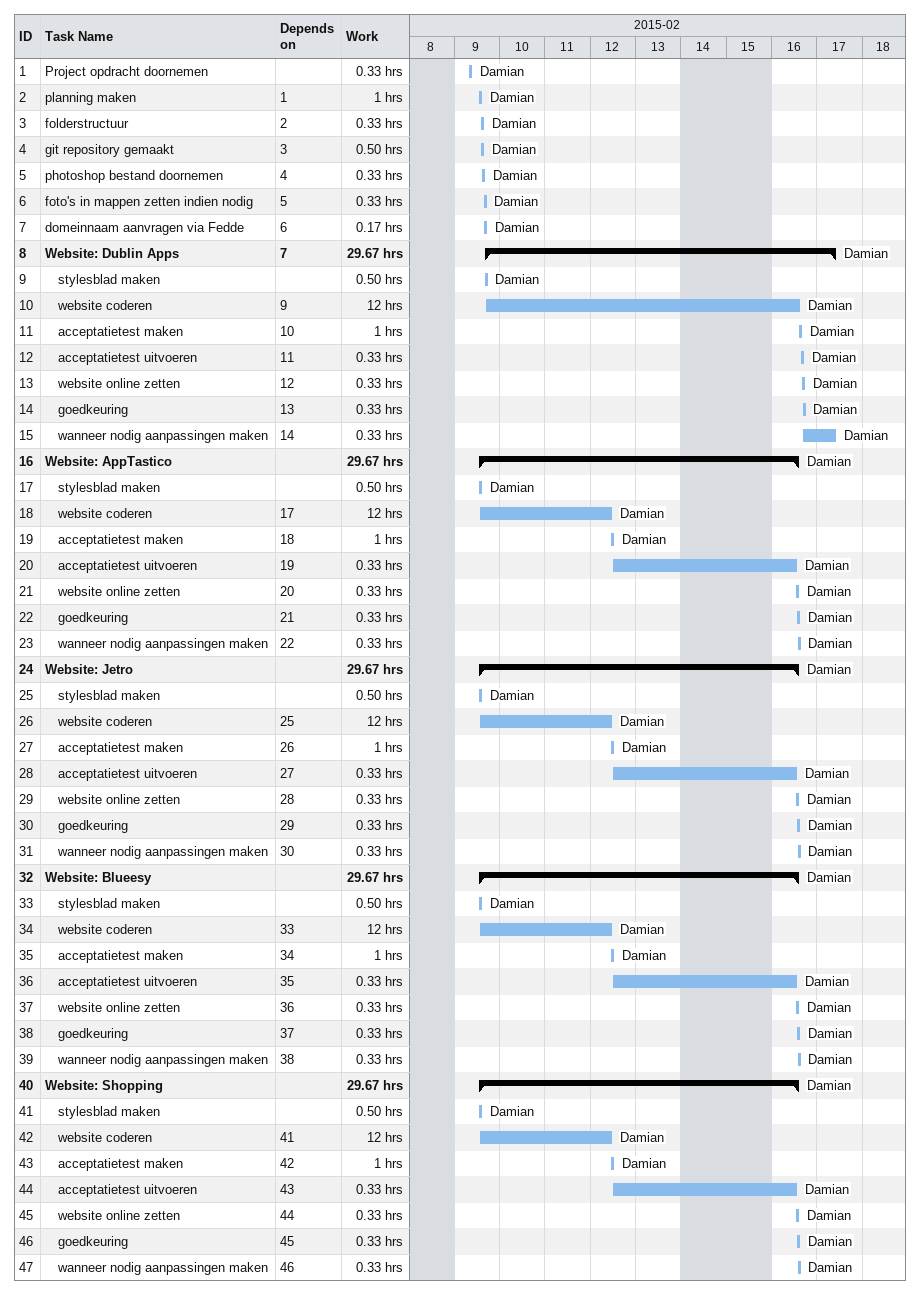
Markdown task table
| ID | Level | Task | Start | Finish | Predecessors | Resources | Work (h) |
|---|---|---|---|---|---|---|---|
| 1 | 1 | Project opdracht doornemen | 2015-02-09 | 2015-02-09 |  | Damian | 0.33 |
| 2 | 1 | planning maken | 2015-02-09 | 2015-02-09 | 1 | Damian | 1 |
| 3 | 1 | folderstructuur | 2015-02-09 | 2015-02-09 | 2 | Damian | 0.33 |
| 4 | 1 | git repository gemaakt | 2015-02-09 | 2015-02-09 | 3 | Damian | 0.50 |
| 5 | 1 | photoshop bestand doornemen | 2015-02-09 | 2015-02-09 | 4 | Damian | 0.33 |
| 6 | 1 | foto's in mappen zetten indien nodig | 2015-02-09 | 2015-02-09 | 5 | Damian | 0.33 |
| 7 | 1 | domeinnaam aanvragen via Fedde | 2015-02-09 | 2015-02-09 | 6 | Damian | 0.17 |
| 8 | 1 | **Website: Dublin Apps** | 2015-02-09 | 2015-02-17 | 7 | Damian | 29.67 |
| 9 | 2 | stylesblad maken | 2015-02-09 | 2015-02-09 |  | Damian | 0.50 |
| 10 | 2 | website coderen | 2015-02-09 | 2015-02-16 | 9 | Damian | 12 |
| 11 | 2 | acceptatietest maken | 2015-02-16 | 2015-02-16 | 10 | Damian | 1 |
| 12 | 2 | acceptatietest uitvoeren | 2015-02-16 | 2015-02-16 | 11 | Damian | 0.33 |
| 13 | 2 | website online zetten | 2015-02-16 | 2015-02-16 | 12 | Damian | 0.33 |
| 14 | 2 | goedkeuring | 2015-02-16 | 2015-02-16 | 13 | Damian | 0.33 |
| 15 | 2 | wanneer nodig aanpassingen maken | 2015-02-16 | 2015-02-17 | 14 | Damian | 0.33 |
| 16 | 1 | **Website: AppTastico** | 2015-02-09 | 2015-02-16 |  | Damian | 29.67 |
| 17 | 2 | stylesblad maken | 2015-02-09 | 2015-02-09 |  | Damian | 0.50 |
| 18 | 2 | website coderen | 2015-02-09 | 2015-02-12 | 17 | Damian | 12 |
| 19 | 2 | acceptatietest maken | 2015-02-12 | 2015-02-12 | 18 | Damian | 1 |
| 20 | 2 | acceptatietest uitvoeren | 2015-02-12 | 2015-02-16 | 19 | Damian | 0.33 |
| 21 | 2 | website online zetten | 2015-02-16 | 2015-02-16 | 20 | Damian | 0.33 |
| 22 | 2 | goedkeuring | 2015-02-16 | 2015-02-16 | 21 | Damian | 0.33 |
| 23 | 2 | wanneer nodig aanpassingen maken | 2015-02-16 | 2015-02-16 | 22 | Damian | 0.33 |
| 24 | 1 | **Website: Jetro** | 2015-02-09 | 2015-02-16 |  | Damian | 29.67 |
| 25 | 2 | stylesblad maken | 2015-02-09 | 2015-02-09 |  | Damian | 0.50 |
| 26 | 2 | website coderen | 2015-02-09 | 2015-02-12 | 25 | Damian | 12 |
| 27 | 2 | acceptatietest maken | 2015-02-12 | 2015-02-12 | 26 | Damian | 1 |
| 28 | 2 | acceptatietest uitvoeren | 2015-02-12 | 2015-02-16 | 27 | Damian | 0.33 |
| 29 | 2 | website online zetten | 2015-02-16 | 2015-02-16 | 28 | Damian | 0.33 |
| 30 | 2 | goedkeuring | 2015-02-16 | 2015-02-16 | 29 | Damian | 0.33 |
| 31 | 2 | wanneer nodig aanpassingen maken | 2015-02-16 | 2015-02-16 | 30 | Damian | 0.33 |
| 32 | 1 | **Website: Blueesy** | 2015-02-09 | 2015-02-16 |  | Damian | 29.67 |
| 33 | 2 | stylesblad maken | 2015-02-09 | 2015-02-09 |  | Damian | 0.50 |
| 34 | 2 | website coderen | 2015-02-09 | 2015-02-12 | 33 | Damian | 12 |
| 35 | 2 | acceptatietest maken | 2015-02-12 | 2015-02-12 | 34 | Damian | 1 |
| 36 | 2 | acceptatietest uitvoeren | 2015-02-12 | 2015-02-16 | 35 | Damian | 0.33 |
| 37 | 2 | website online zetten | 2015-02-16 | 2015-02-16 | 36 | Damian | 0.33 |
| 38 | 2 | goedkeuring | 2015-02-16 | 2015-02-16 | 37 | Damian | 0.33 |
| 39 | 2 | wanneer nodig aanpassingen maken | 2015-02-16 | 2015-02-16 | 38 | Damian | 0.33 |
| 40 | 1 | **Website: Shopping** | 2015-02-09 | 2015-02-16 |  | Damian | 29.67 |
| 41 | 2 | stylesblad maken | 2015-02-09 | 2015-02-09 |  | Damian | 0.50 |
| 42 | 2 | website coderen | 2015-02-09 | 2015-02-12 | 41 | Damian | 12 |
| 43 | 2 | acceptatietest maken | 2015-02-12 | 2015-02-12 | 42 | Damian | 1 |
| 44 | 2 | acceptatietest uitvoeren | 2015-02-12 | 2015-02-16 | 43 | Damian | 0.33 |
| 45 | 2 | website online zetten | 2015-02-16 | 2015-02-16 | 44 | Damian | 0.33 |
| 46 | 2 | goedkeuring | 2015-02-16 | 2015-02-16 | 45 | Damian | 0.33 |
| 47 | 2 | wanneer nodig aanpassingen maken | 2015-02-16 | 2015-02-16 | 46 | Damian | 0.33 |
